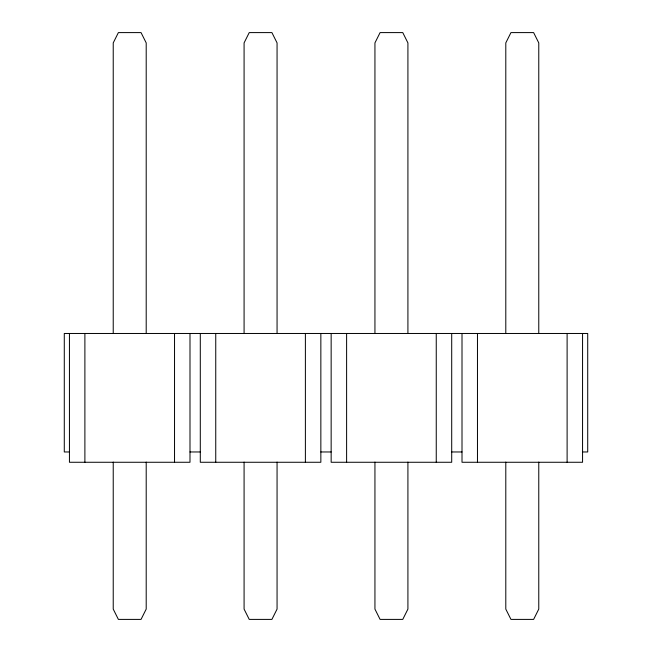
<?xml version="1.0" encoding="UTF-8"?>
<svg xmlns="http://www.w3.org/2000/svg" width="652" height="652" viewBox="0 0 652 652"><rect width="100%" height="100%" fill="white"/><g stroke="black" fill="none" stroke-linecap="round" stroke-linejoin="round"><path stroke-width="0.98" d="M69.438 451.966L64.287 451.966L64.287 333.474L587.713 333.474L587.713 451.966L582.562 451.966M189.993 451.966L200.294 451.966M320.849 451.966L331.151 451.966M451.706 451.966L462.007 451.966M582.562 333.474L582.562 462.268L462.007 462.268L462.007 333.474M567.11 333.474L567.11 462.268M538.772 333.474L538.772 42.902L533.621 32.6L510.956 32.6L505.797 42.902L505.797 333.474M538.772 462.105L538.772 609.098L533.621 619.4L510.956 619.4L505.797 609.098L505.797 462.105M477.468 333.474L477.468 462.268M451.706 333.474L451.706 462.268L331.151 462.268L331.151 333.474M436.253 333.474L436.253 462.268M407.916 333.474L407.916 42.902L402.765 32.6L380.092 32.6L374.941 42.902L374.941 333.474M407.916 462.105L407.916 609.098L402.765 619.4L380.092 619.4L374.941 609.098L374.941 462.105M346.611 333.474L346.611 462.268M320.849 333.474L320.849 462.268L200.294 462.268L200.294 333.474M305.389 333.474L305.389 462.268M277.059 333.474L277.059 42.902L271.908 32.6L249.235 32.6L244.084 42.902L244.084 333.474M277.059 462.105L277.059 609.098L271.908 619.4L249.235 619.4L244.084 609.098L244.084 462.105M215.747 333.474L215.747 462.268M189.993 333.474L189.993 462.268L69.438 462.268L69.438 333.474M174.532 333.474L174.532 462.268M146.203 333.474L146.203 42.902L141.044 32.6L118.379 32.6L113.228 42.902L113.228 333.474M146.203 462.105L146.203 609.098L141.044 619.4L118.379 619.4L113.228 609.098L113.228 462.105M84.89 333.474L84.89 462.268"/></g></svg>
